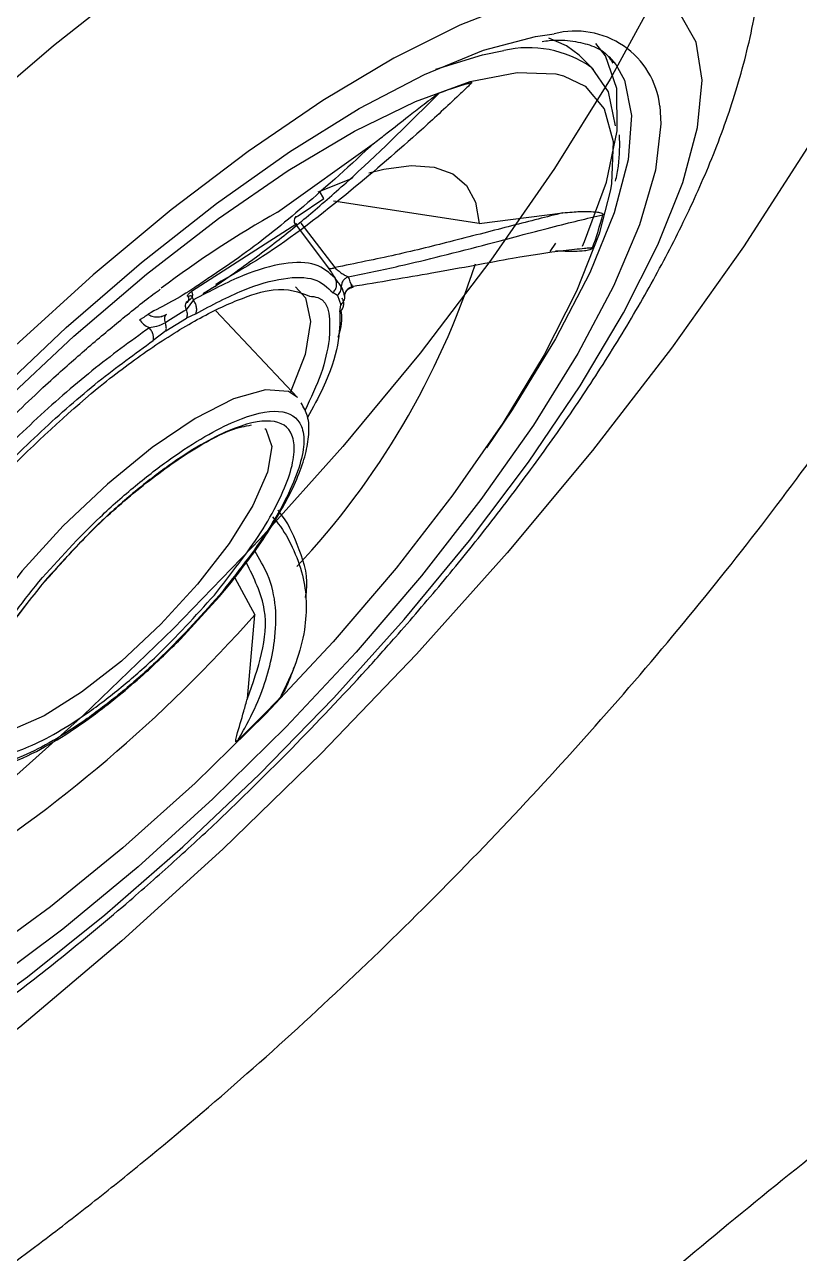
# Model space of a CAD drawing. Header units: inches. Extents: x 0 to 84, y -22 to 124.
# Drawn here: x 11.641 to 12.404, y 68.99 to 70.199 of the extents above; entities that cross this region are included whole.
import ezdxf

# ---------------------------------------------------------------- set-up
doc = ezdxf.new("R2010")
doc.units = ezdxf.units.IN
doc.header["$MEASUREMENT"] = 0
for name, color, linetype in [('1', 4, 'Continuous'), ('BDIM_CYAN', 4, 'Continuous'), ('EXPORT', 7, 'Continuous')]:
    doc.layers.add(name, color=color, linetype=linetype)
doc.layers.get('EXPORT').off()

# ---------------------------------------------------------------- blocks, each defined once
blk = doc.blocks.new('3.65 -1')
at = {"layer": '1', "linetype": 'Continuous', "lineweight": 25}
blk.add_open_spline([(1.7676, -0.5554), (1.7688, -0.554), (1.7758, -0.5452), (1.7855, -0.5285), (1.7964, -0.5052), (1.8033, -0.481), (1.8065, -0.456), (1.8055, -0.4301), (1.8, -0.4044), (1.7902, -0.3793), (1.7767, -0.3552), (1.7592, -0.3316), (1.7378, -0.3085), (1.7126, -0.286), (1.6839, -0.2641), (1.6516, -0.2428), (1.6159, -0.2222), (1.5768, -0.2022), (1.5345, -0.1828), (1.4889, -0.164), (1.4401, -0.1459), (1.3883, -0.1284), (1.3336, -0.1116), (1.276, -0.0955), (1.2156, -0.0802), (1.1527, -0.0656), (1.0873, -0.0518), (1.0196, -0.0388), (0.9497, -0.0267), (0.8778, -0.0155), (0.8041, -0.0051), (0.7287, 0.0043), (0.652, 0.0128), (0.574, 0.0204), (0.4953, 0.0269), (0.4161, 0.0325), (0.3373, 0.0371), (0.2606, 0.0407), (0.1905, 0.0431), (0.1291, 0.0447), (0.0607, 0.0459), (0.0123, 0.0461), (-0.019, 0.0462)], degree=3, knots=[0, 0, 0, 0, 0.004903, 0.0291008, 0.0532003, 0.0773195, 0.1017391, 0.1269196, 0.1534297, 0.1782475, 0.2036878, 0.2296701, 0.2560048, 0.2825136, 0.3090857, 0.3356414, 0.3621761, 0.3886889, 0.4151814, 0.4416557, 0.468114, 0.4945582, 0.5209896, 0.5474086, 0.5738155, 0.6002095, 0.6265892, 0.6529525, 0.6792959, 0.7056148, 0.7319022, 0.7581479, 0.7843366, 0.8104443, 0.8364308, 0.8622237, 0.8876783, 0.9124552, 0.9355279, 0.9543553, 0.970543, 1, 1, 1, 1], dxfattribs=at)
blk = doc.blocks.new('2020 HS PILLOW')
at = {"layer": '1', "color": 2}
for points, knots in [([(5.8034, -0.0127), (5.5758, -0.0117), (5.1207, -0.0097), (4.4379, -0.0073), (3.7551, -0.0052), (3.0724, -0.0034), (2.3896, -0.0021), (1.7069, -0.001), (1.0241, -0.0003), (0.3414, 0), (-0.3414, 0), (-1.0241, -0.0003), (-1.7069, -0.001), (-2.3896, -0.0021), (-3.0724, -0.0034), (-3.7551, -0.0052), (-4.4379, -0.0073), (-5.1207, -0.0097), (-5.5758, -0.0117), (-5.8034, -0.0127)], [0, 0, 0, 0, 0.058824, 0.117648, 0.176472, 0.235295, 0.294119, 0.352942, 0.411765, 0.470588, 0.529412, 0.588235, 0.647058, 0.705881, 0.764705, 0.823528, 0.882352, 0.941176, 1, 1, 1, 1]), ([(5.8027, -0.0093), (4.0523, -0.005), (0.1838, 0.0045), (-3.6846, -0.0044), (-5.8027, -0.0093)], [0, 0, 0, 0, 0.452479, 1, 1, 1, 1]), ([(-5.1105, -0.9929), (-5.0125, -0.992), (-4.8162, -0.9901), (-4.5213, -0.9874), (-4.2256, -0.9849), (-3.929, -0.9826), (-3.6317, -0.9804), (-3.3335, -0.9784), (-3.0345, -0.9766), (-2.7347, -0.9749), (-2.4341, -0.9734), (-2.1327, -0.9721), (-1.8304, -0.9709), (-1.5274, -0.9699), (-1.2235, -0.9691), (-0.9188, -0.9685), (-0.6132, -0.968), (-0.3069, -0.9677), (0.0908, -0.9676), (0.5785, -0.9679), (1.1551, -0.9689), (1.7288, -0.9705), (2.2996, -0.9727), (2.8674, -0.9755), (3.4323, -0.979), (3.9943, -0.983), (4.5534, -0.9876), (4.9251, -0.9912), (5.1105, -0.9929)], [0, 0, 0, 0, 0.028776, 0.057631, 0.086566, 0.11558, 0.144673, 0.173846, 0.203098, 0.232429, 0.26184, 0.291331, 0.320902, 0.350552, 0.380282, 0.410091, 0.439981, 0.46995, 0.5, 0.556693, 0.613101, 0.669223, 0.725062, 0.780616, 0.835887, 0.890874, 0.945579, 1, 1, 1, 1]), ([(5.1101, -1.4421), (5.0128, -1.4412), (4.8181, -1.4394), (4.5261, -1.4369), (4.2341, -1.4345), (3.9421, -1.4324), (3.6501, -1.4303), (3.3581, -1.4285), (3.0661, -1.4267), (2.7741, -1.4252), (2.4821, -1.4238), (2.1901, -1.4225), (1.8981, -1.4214), (1.606, -1.4205), (1.314, -1.4197), (1.022, -1.4191), (0.73, -1.4186), (0.438, -1.4183), (0.146, -1.4182), (-0.146, -1.4182), (-0.438, -1.4183), (-0.73, -1.4186), (-1.022, -1.4191), (-1.314, -1.4197), (-1.606, -1.4205), (-1.8981, -1.4214), (-2.1901, -1.4225), (-2.4821, -1.4238), (-2.7741, -1.4252), (-3.0661, -1.4267), (-3.3581, -1.4285), (-3.6501, -1.4303), (-3.9421, -1.4324), (-4.2341, -1.4345), (-4.5261, -1.4369), (-4.8181, -1.4394), (-5.0128, -1.4412), (-5.1101, -1.4421)], [0, 0, 0, 0, 0.028576, 0.05715, 0.085725, 0.114298, 0.142871, 0.171443, 0.200015, 0.228587, 0.257158, 0.285728, 0.314298, 0.342868, 0.371438, 0.400008, 0.428577, 0.457146, 0.485715, 0.514285, 0.542854, 0.571423, 0.599992, 0.628562, 0.657132, 0.685702, 0.714272, 0.742842, 0.771413, 0.799985, 0.828557, 0.857129, 0.885702, 0.914275, 0.94285, 0.971424, 1, 1, 1, 1])]:
    blk.add_open_spline(points, degree=3, knots=knots, dxfattribs=at)
blk = doc.blocks.new('2026 RELAY')
at = {"color": 8, "linetype": 'Continuous', "lineweight": 25, "flags": 128}
for points in [[(12.5307, 70.2276), (12.5524, 70.2078), (12.5775, 70.1696), (12.5924, 70.1219), (12.5969, 70.0653), (12.5911, 70.0004), (12.575, 69.9279), (12.5487, 69.8486), (12.5125, 69.7633), (12.4668, 69.6729), (12.4122, 69.5783), (12.3491, 69.4806), (12.2782, 69.3808), (12.2004, 69.28), (12.1163, 69.1792), (12.027, 69.0795), (11.9333, 68.9819), (11.8363, 68.8875), (11.737, 68.7974), (11.6364, 68.7123), (11.5356, 68.6333), (11.4356, 68.5612), (11.3376, 68.4967), (11.2425, 68.4406)], [(12.2636, 69.7302), (12.2176, 69.6458), (12.1629, 69.5578), (12.1003, 69.4675), (12.0306, 69.3758), (11.9547, 69.284), (11.8734, 69.1933), (11.7879, 69.1047), (11.6992, 69.0194), (11.6084, 68.9385), (11.5167, 68.8629), (11.4252, 68.7937), (11.335, 68.7317), (11.2474, 68.6776), (11.1633, 68.6322), (11.0839, 68.596), (11.0102, 68.5695), (10.9431, 68.553)]]:
    blk.add_lwpolyline(points, dxfattribs=at)
at = {"layer": '1', "color": 3, "linetype": 'Continuous', "lineweight": 25}
for points, knots in [([(9.3027, 69.6565), (10.1557, 70.511), (11.0091, 71.3652), (12.2901, 72.6455), (12.7172, 73.0721), (13.5717, 73.9252), (13.999, 74.3516), (14.4265, 74.7779)], [0, 0, 0, 0, 0.5, 0.5, 0.75, 0.75, 1, 1, 1, 1]), ([(10.731, 68.1904), (10.7535, 68.17), (10.7821, 68.1557), (10.8258, 68.1458), (10.8349, 68.1442), (10.8538, 68.1419), (10.8635, 68.1411), (10.8937, 68.1401), (10.9151, 68.141), (10.9604, 68.1461), (10.9842, 68.1502), (11.0219, 68.1589), (11.0348, 68.1622), (11.0612, 68.1697), (11.0747, 68.1738), (11.1432, 68.1965), (11.2013, 68.2207), (11.2932, 68.2661), (11.3246, 68.2827), (11.373, 68.3101), (11.3894, 68.3196), (11.4221, 68.3391), (11.4385, 68.3492), (11.5209, 68.4013), (11.5879, 68.4479), (11.673, 68.5123), (11.6901, 68.5255), (11.7244, 68.5525), (11.7416, 68.5663), (11.7928, 68.6082), (11.8266, 68.637), (11.9271, 68.7256), (11.993, 68.7878), (12.0899, 68.886), (12.1215, 68.9191), (12.1828, 68.9857), (12.2127, 69.0192), (12.2708, 69.0868), (12.2991, 69.1208), (12.3539, 69.1894), (12.3806, 69.2241), (12.4565, 69.3267), (12.5022, 69.3939), (12.5531, 69.4762), (12.563, 69.4926), (12.5822, 69.5252), (12.5915, 69.5415), (12.6182, 69.5897), (12.6345, 69.6211), (12.6788, 69.7125), (12.7024, 69.7701), (12.7244, 69.8378), (12.7284, 69.8512), (12.7356, 69.8773), (12.7388, 69.89), (12.7471, 69.9272), (12.7511, 69.9507), (12.7557, 69.9952), (12.7565, 70.0162), (12.7552, 70.0457), (12.7543, 70.0553), (12.7518, 70.0737), (12.7502, 70.0826), (12.7398, 70.1251), (12.7253, 70.1528), (12.6942, 70.1851), (12.6823, 70.1943), (12.6622, 70.2058), (12.655, 70.2092), (12.64, 70.2152), (12.6322, 70.2178), (12.5914, 70.2285), (12.5534, 70.2305), (12.4994, 70.2247), (12.4883, 70.2231), (12.4653, 70.2191), (12.4534, 70.2167), (12.4171, 70.2082), (12.392, 70.2009), (12.3136, 70.1743), (12.2576, 70.1504), (12.1826, 70.1125), (12.1674, 70.1045), (12.1366, 70.0879), (12.1211, 70.0792), (12.0743, 70.0523), (12.0108, 70.0137), (11.9455, 69.9699), (11.8958, 69.9351), (11.8791, 69.9232), (11.8455, 69.8987), (11.8285, 69.886), (11.7439, 69.8219), (11.6764, 69.767), (11.5757, 69.6793), (11.5422, 69.6492), (11.492, 69.6027), (11.4753, 69.587), (11.4423, 69.5553), (11.4259, 69.5394), (11.3448, 69.4595), (11.2824, 69.394), (11.2075, 69.3102), (11.1926, 69.2934), (11.1633, 69.2595), (11.1488, 69.2424), (11.1063, 69.1916), (11.079, 69.1579), (11.0005, 69.0574), (10.9524, 68.991), (10.8871, 68.8924), (10.8667, 68.86), (10.8287, 68.7965), (10.8111, 68.7654), (10.7869, 68.7196), (10.7791, 68.7045), (10.7645, 68.6748), (10.7576, 68.6602), (10.7381, 68.6171), (10.7153, 68.5616), (10.6988, 68.5099), (10.6888, 68.4725), (10.6859, 68.4603), (10.6808, 68.4364), (10.6787, 68.4247), (10.6703, 68.3679), (10.6703, 68.3279), (10.6802, 68.2757), (10.6852, 68.2596), (10.6952, 68.2375), (10.6989, 68.2305), (10.7072, 68.2173), (10.7117, 68.2111), (10.7167, 68.2053)], [0, 0, 0, 0, 0.03125, 0.03125, 0.039063, 0.039063, 0.046875, 0.046875, 0.0625, 0.0625, 0.078125, 0.078125, 0.085938, 0.085938, 0.09375, 0.09375, 0.125, 0.125, 0.140625, 0.140625, 0.148438, 0.148438, 0.15625, 0.15625, 0.1875, 0.1875, 0.195313, 0.195313, 0.203125, 0.203125, 0.21875, 0.21875, 0.25, 0.25, 0.265625, 0.265625, 0.28125, 0.28125, 0.296875, 0.296875, 0.3125, 0.3125, 0.34375, 0.34375, 0.351563, 0.351563, 0.359375, 0.359375, 0.375, 0.375, 0.40625, 0.40625, 0.414063, 0.414063, 0.421875, 0.421875, 0.4375, 0.4375, 0.453125, 0.453125, 0.460938, 0.460938, 0.46875, 0.46875, 0.5, 0.5, 0.515625, 0.515625, 0.523438, 0.523438, 0.53125, 0.53125, 0.5625, 0.5625, 0.570313, 0.570313, 0.578125, 0.578125, 0.59375, 0.59375, 0.625, 0.625, 0.632813, 0.632813, 0.640625, 0.640625, 0.65625, 0.671875, 0.671875, 0.679688, 0.679688, 0.6875, 0.6875, 0.71875, 0.71875, 0.734375, 0.734375, 0.742188, 0.742188, 0.75, 0.75, 0.78125, 0.78125, 0.789063, 0.789063, 0.796875, 0.796875, 0.8125, 0.8125, 0.84375, 0.84375, 0.859375, 0.859375, 0.875, 0.875, 0.882813, 0.882813, 0.890625, 0.890625, 0.90625, 0.921875, 0.921875, 0.929688, 0.929688, 0.9375, 0.9375, 0.96875, 0.96875, 0.984375, 0.984375, 0.992188, 0.992188, 1, 1, 1, 1]), ([(12.588, 66.2606), (12.6585, 66.321), (12.7284, 66.3831), (12.8665, 66.5119), (12.9346, 66.5784), (13.0356, 66.6814), (13.0691, 66.7164), (13.1349, 66.7865), (13.1673, 66.8218), (13.2629, 66.9284), (13.3246, 67.0002), (13.444, 67.1454), (13.5017, 67.2188), (13.5852, 67.3301), (13.6126, 67.3674), (13.6656, 67.4415), (13.6913, 67.4784), (13.7662, 67.5886), (13.8131, 67.6613), (13.901, 67.8056), (13.942, 67.8771), (13.9894, 67.9656), (13.9987, 67.9833), (14.0167, 68.0183), (14.0255, 68.0357), (14.0512, 68.0875), (14.0674, 68.1215), (14.1133, 68.222), (14.1401, 68.2871), (14.1866, 68.4133), (14.2061, 68.4744), (14.2298, 68.563), (14.2367, 68.5918), (14.2484, 68.6478), (14.2532, 68.675), (14.2649, 68.7543), (14.2687, 68.804), (14.2684, 68.8974), (14.2643, 68.941), (14.248, 69.0218), (14.2359, 69.0582), (14.2041, 69.1234), (14.1844, 69.1521), (14.1492, 69.1894), (14.1366, 69.2009), (14.1093, 69.2219), (14.0946, 69.2314), (14.0479, 69.2569), (14.0134, 69.2696), (13.9379, 69.2866), (13.897, 69.291), (13.8306, 69.2912), (13.8077, 69.2903), (13.772, 69.2872), (13.7599, 69.2859), (13.7353, 69.2828), (13.7228, 69.281), (13.6593, 69.2706), (13.6061, 69.2581), (13.4951, 69.225), (13.4372, 69.2045), (13.3469, 69.1676), (13.3161, 69.1542), (13.2691, 69.1327), (13.2533, 69.1253), (13.2213, 69.1099), (13.2052, 69.1019), (13.1242, 69.0611), (13.0582, 69.0249), (12.9239, 68.9456), (12.8556, 68.9026), (12.7513, 68.8329), (12.7162, 68.8088), (12.6455, 68.7589), (12.6097, 68.733), (12.5028, 68.6535), (12.4317, 68.5981), (12.29, 68.4825), (12.2193, 68.4223), (12.1136, 68.3283), (12.0784, 68.2964), (12.0257, 68.2476), (12.0081, 68.2312), (11.9732, 68.1982), (11.9559, 68.1816), (11.8696, 68.0985), (11.8022, 68.0308), (11.6706, 67.8932), (11.6063, 67.8233), (11.5124, 67.7168), (11.4815, 67.681), (11.4206, 67.6088), (11.3908, 67.5727), (11.3616, 67.5364)], [0, 0, 0, 0, 0.03125, 0.03125, 0.0625, 0.0625, 0.078125, 0.078125, 0.09375, 0.09375, 0.125, 0.125, 0.15625, 0.15625, 0.171875, 0.171875, 0.1875, 0.1875, 0.21875, 0.21875, 0.25, 0.25, 0.257812, 0.257812, 0.265625, 0.265625, 0.28125, 0.28125, 0.3125, 0.3125, 0.34375, 0.34375, 0.359375, 0.359375, 0.375, 0.375, 0.40625, 0.40625, 0.4375, 0.4375, 0.46875, 0.46875, 0.5, 0.5, 0.515625, 0.515625, 0.53125, 0.53125, 0.5625, 0.5625, 0.59375, 0.59375, 0.609375, 0.609375, 0.617188, 0.617188, 0.625, 0.625, 0.65625, 0.65625, 0.6875, 0.6875, 0.703125, 0.703125, 0.710938, 0.710938, 0.71875, 0.71875, 0.75, 0.75, 0.78125, 0.78125, 0.796875, 0.796875, 0.8125, 0.8125, 0.84375, 0.84375, 0.875, 0.875, 0.890625, 0.890625, 0.898438, 0.898438, 0.90625, 0.90625, 0.9375, 0.9375, 0.96875, 0.96875, 0.984375, 0.984375, 1, 1, 1, 1])]:
    blk.add_open_spline(points, degree=3, knots=knots, dxfattribs=at)
at = {"layer": 'BDIM_CYAN'}
for p, q in [((12.2012, 69.6554), (12.1871, 69.6693)), ((12.2167, 69.6678), (12.2232, 69.6603)), ((11.8903, 69.5147), (11.9857, 69.583)), ((11.9302, 69.5347), (11.9642, 69.5483)), ((11.9104, 69.5111), (11.9358, 69.5283)), ((11.9358, 69.5283), (11.9317, 69.5354)), ((12.0889, 69.5037), (11.9454, 69.5255)), ((12.0889, 69.5037), (12.1711, 69.5141)), ((11.9094, 69.5032), (11.8054, 69.4367)), ((11.9078, 69.5028), (11.9401, 69.4601)), ((11.9133, 69.5038), (11.9466, 69.4602)), ((12.164, 69.4843), (12.1585, 69.476)), ((11.8074, 69.4283), (11.8004, 69.4187)), ((11.8053, 69.4327), (11.8074, 69.4283)), ((11.9493, 69.4328), (11.9449, 69.4355)), ((11.9493, 69.4328), (11.9526, 69.4236)), ((11.9099, 69.3324), (11.8294, 69.4176)), ((11.9517, 69.4166), (11.9526, 69.4236)), ((11.7796, 69.4128), (11.776, 69.4121)), ((11.7803, 69.3978), (11.8005, 69.4105)), ((11.8098, 69.4148), (11.8005, 69.4105)), ((11.7803, 69.3978), (11.7679, 69.3884)), ((11.8481, 69.1548), (11.8679, 69.1184)), ((11.7947, 69.0944), (11.8291, 69.132)), ((11.8606, 69.036), (11.8679, 69.1184))]:
    blk.add_line(p, q, dxfattribs=at)
at = {"layer": 'BDIM_CYAN', "flags": 128}
for points in [[(11.4161, 69.4451), (11.4991, 69.5273), (11.584, 69.6056), (11.6696, 69.6789), (11.7547, 69.7461), (11.8383, 69.8064), (11.919, 69.8589), (11.9957, 69.9028), (12.0674, 69.9375), (12.1331, 69.9625), (12.1918, 69.9776), (12.2427, 69.9824), (12.2852, 69.9769), (12.3185, 69.9613), (12.3423, 69.9356), (12.3531, 69.9116)], [(11.5691, 68.7081), (11.6439, 68.762), (11.7203, 68.823), (11.797, 68.8899), (11.8725, 68.9615), (11.9456, 69.0365), (12.0149, 69.1136), (12.0791, 69.1915), (12.1372, 69.2687), (12.1881, 69.3438), (12.2309, 69.4156), (12.2648, 69.4827), (12.2893, 69.544), (12.3038, 69.5983), (12.3082, 69.6447), (12.3023, 69.6823), (12.2862, 69.7105)], [(12.1289, 69.7218), (12.0698, 69.6989), (12.0047, 69.6664), (11.9347, 69.6247), (11.8612, 69.5746), (11.7854, 69.517), (11.7087, 69.453), (11.6324, 69.3836), (11.5579, 69.3101)], [(11.2061, 68.6793), (11.2056, 68.6826), (11.2058, 68.7241), (11.2164, 68.774), (11.2371, 68.8312), (11.2675, 68.8946), (11.307, 68.9631), (11.3548, 69.0353), (11.4101, 69.1097), (11.4717, 69.1849), (11.5385, 69.2595), (11.6091, 69.3321), (11.6822, 69.4011), (11.7563, 69.4652), (11.8301, 69.5233), (11.902, 69.5741), (11.9707, 69.6168), (12.0348, 69.6504), (12.0931, 69.6742), (12.1444, 69.6879), (12.1626, 69.6905)], [(12.1871, 69.6693), (12.1748, 69.6786), (12.1573, 69.686)], [(12.0461, 69.6555), (12.0919, 69.6697), (12.1131, 69.6739)], [(12.1906, 69.4812), (12.1926, 69.4858), (12.214, 69.5443), (12.2247, 69.5949), (12.2244, 69.6366), (12.2132, 69.6686), (12.2036, 69.6807)], [(12.2232, 69.6603), (12.2318, 69.6449), (12.2389, 69.6101), (12.2355, 69.5662), (12.2217, 69.5142), (12.1977, 69.455), (12.164, 69.39), (12.1214, 69.3203), (12.0959, 69.2828)], [(12.1989, 69.6575), (12.2159, 69.6332), (12.2228, 69.5998)], [(11.2461, 68.71), (11.2458, 68.711), (11.2423, 68.7478), (11.2492, 68.7933), (11.2664, 68.8466), (11.2935, 68.9064), (11.33, 68.9716), (11.375, 69.0407), (11.4276, 69.1123), (11.4867, 69.1848), (11.551, 69.2567), (11.6192, 69.3265), (11.6898, 69.3926), (11.7613, 69.4537), (11.8321, 69.5085), (11.9008, 69.5557), (11.9659, 69.5945), (12.026, 69.6239), (12.0799, 69.6433), (12.1263, 69.6524), (12.1643, 69.6509), (12.1717, 69.649)], [(12.1717, 69.649), (12.1931, 69.6388), (12.212, 69.6165), (12.2207, 69.5843), (12.219, 69.5431), (12.218, 69.5367)], [(12.2668, 69.6193), (12.2677, 69.6018), (12.2623, 69.556), (12.2467, 69.5023), (12.2211, 69.4419), (12.186, 69.3757), (12.1422, 69.3052), (12.0905, 69.2318), (12.0319, 69.1568), (11.9676, 69.0816), (11.8987, 69.0079)], [(11.9803, 69.5534), (11.9949, 69.557), (12.0217, 69.5607), (12.0445, 69.5592), (12.0628, 69.5526), (12.0764, 69.5411), (12.0851, 69.5247), (12.0889, 69.5037)], [(12.218, 69.5367), (12.2069, 69.4936), (12.1847, 69.4369), (12.1528, 69.3742), (12.112, 69.3069), (12.063, 69.2363), (12.007, 69.1641), (11.9451, 69.0917), (11.8787, 69.0207)], [(11.9079, 69.4412), (11.9178, 69.4305), (11.9228, 69.407), (11.9174, 69.3747), (11.9027, 69.3368)], [(11.9099, 69.3324), (11.9012, 69.3382), (11.8783, 69.3399), (11.847, 69.3309), (11.8092, 69.3115), (11.7669, 69.2831), (11.7228, 69.2471), (11.6792, 69.2058), (11.6389, 69.1615), (11.604, 69.1167), (11.5767, 69.0742), (11.5585, 69.0363), (11.5505, 69.0052), (11.5532, 68.9828), (11.5587, 68.9751)], [(11.8779, 69.3018), (11.8787, 69.301), (11.8846, 69.2842), (11.8802, 69.2587), (11.8659, 69.226), (11.8425, 69.1885), (11.8116, 69.1486), (11.7755, 69.1092), (11.7365, 69.0728), (11.6973, 69.042), (11.6606, 69.0189), (11.6288, 69.005), (11.6042, 69.0013), (11.5888, 69.0077)], [(11.8787, 69.0207), (11.8091, 68.9525), (11.7379, 68.8888), (11.6666, 68.8307), (11.5966, 68.7795), (11.5295, 68.7364), (11.4668, 68.7022), (11.4096, 68.6778), (11.3594, 68.6635), (11.3555, 68.6627)], [(11.8987, 69.0079), (11.8267, 68.937), (11.7529, 68.8702), (11.6788, 68.8089), (11.6058, 68.7544), (11.5353, 68.7075), (11.4688, 68.6693), (11.4074, 68.6405), (11.3525, 68.6217), (11.3435, 68.6194)]]:
    blk.add_lwpolyline(points, dxfattribs=at)
at = {"layer": 'BDIM_CYAN'}
for centre, radius, start, end in [((12.1836, 69.6093), 0.0838, 6.811, 104.4656), ((12.1375, 69.5686), 0.1081, 55.4039, 103.0416), ((12.1856, 69.2653), 0.3911, 105.4093, 110.3713), ((12.367, 68.6616), 0.9773, 119.1962, 127.2247), ((11.8214, 69.6157), 0.4027, 340.2417, 345.1074), ((11.9122, 69.5063), 0.00568, 133.1783, 219.1193), ((11.3325, 69.707), 0.7909, 316.8315, 342.094), ((11.9141, 69.4225), 0.0433, 12.7556, 26.0004), ((11.9197, 69.4315), 0.0447, 12.7573, 25.9997), ((12.1258, 68.8788), 0.6304, 121.0731, 123.2917), ((10.7848, 70.0765), 1.446, 302.3424, 318.5017), ((10.2883, 70.575), 2.2227, 314.6492, 316.2067)]:
    blk.add_arc(centre, radius, start, end, dxfattribs=at)
for points, knots in [([(12.1504, 70.0179), (12.1491, 70.0179), (12.1345, 70.0178), (12.0978, 70.0066), (12.0262, 69.9828), (11.922, 69.9319), (11.807, 69.8593), (11.7115, 69.7902), (11.6174, 69.7164), (11.5056, 69.6205), (11.4217, 69.5372), (11.3828, 69.4985)], [0, 0, 0, 0, 0.00828, 0.093335, 0.178408, 0.351923, 0.525438, 0.610493, 0.695566, 0.858693, 1, 1, 1, 1]), ([(11.9043, 68.9867), (11.9291, 69.0125), (11.9639, 69.0486), (12.0126, 69.1032), (12.0524, 69.1496), (12.097, 69.2047), (12.1404, 69.2618), (12.1821, 69.3206), (12.2212, 69.3805), (12.2569, 69.4409), (12.289, 69.5018), (12.3175, 69.5646), (12.3415, 69.6302), (12.3595, 69.6991), (12.3697, 69.7714), (12.3691, 69.8395), (12.3608, 69.888), (12.3533, 69.911), (12.3511, 69.9176)], [0, 0, 0, 0, 0.084505, 0.118426, 0.174348, 0.231532, 0.292056, 0.354245, 0.418252, 0.484097, 0.550667, 0.619527, 0.692652, 0.767431, 0.840686, 0.916073, 0.975818, 1, 1, 1, 1]), ([(12.1507, 69.6828), (12.1531, 69.6832), (12.1649, 69.6849), (12.1818, 69.6836), (12.2009, 69.6789), (12.2137, 69.6723), (12.2186, 69.6644), (12.2205, 69.6614)], [0, 0, 0, 0, 0.062152, 0.303756, 0.550783, 0.823774, 1, 1, 1, 1]), ([(12.0817, 69.6423), (12.081, 69.6417), (12.0794, 69.6401), (12.0744, 69.6353), (12.0586, 69.6203), (12.0216, 69.586), (11.9581, 69.5316), (11.8892, 69.4778), (11.8445, 69.4523), (11.8291, 69.4435)], [0, 0, 0, 0, 0.008074, 0.021568, 0.064652, 0.211775, 0.486973, 0.823422, 1, 1, 1, 1]), ([(11.817, 69.4348), (11.8173, 69.435), (11.8289, 69.4417), (11.854, 69.4593), (11.8906, 69.4864), (11.9281, 69.5175), (11.9818, 69.5647), (12.0215, 69.6042), (12.0494, 69.6319)], [0, 0, 0, 0, 0.003992, 0.148299, 0.315417, 0.464882, 0.624221, 1, 1, 1, 1]), ([(11.9857, 69.583), (11.9898, 69.5863), (12.0011, 69.595), (12.0167, 69.6073), (12.0309, 69.6184), (12.0396, 69.625), (12.0446, 69.6288), (12.0474, 69.6307), (12.0488, 69.6316), (12.0493, 69.6318), (12.0494, 69.6319)], [0, 0, 0, 0, 0.191797, 0.519572, 0.729704, 0.856737, 0.930022, 0.970712, 0.992634, 1, 1, 1, 1]), ([(12.2231, 69.5452), (12.2241, 69.5503), (12.2275, 69.5668), (12.2272, 69.581), (12.227, 69.5908)], [0, 0, 0, 0, 0.306349, 1, 1, 1, 1]), ([(11.9857, 69.583), (11.9625, 69.5618), (11.9199, 69.5228), (11.8645, 69.478), (11.8331, 69.457), (11.8216, 69.4493)], [0, 0, 0, 0, 0.430756, 0.791592, 1, 1, 1, 1]), ([(12.1711, 69.5141), (12.1551, 69.5101), (12.124, 69.5022), (12.067, 69.4873), (12.008, 69.4726), (11.9668, 69.4643), (11.9466, 69.4602)], [0, 0, 0, 0, 0.280747, 0.545552, 0.776817, 1, 1, 1, 1]), ([(11.9599, 69.4511), (11.9768, 69.4546), (12.0086, 69.4612), (12.0549, 69.4724), (12.0943, 69.4826), (12.13, 69.4921), (12.1599, 69.4999), (12.1877, 69.5069), (12.2028, 69.5104), (12.2106, 69.5122)], [0, 0, 0, 0, 0.154271, 0.288952, 0.454424, 0.575072, 0.714225, 0.852753, 1, 1, 1, 1]), ([(12.1711, 69.5141), (12.1743, 69.5144), (12.1827, 69.5152), (12.1933, 69.5156), (12.202, 69.5153), (12.2068, 69.5146), (12.2092, 69.5139), (12.2103, 69.5132), (12.2107, 69.5126), (12.2106, 69.5123), (12.2106, 69.5122)], [0, 0, 0, 0, 0.191801, 0.519634, 0.729787, 0.856818, 0.93009, 0.970764, 0.992671, 1, 1, 1, 1]), ([(11.9083, 69.5105), (11.9084, 69.5104), (11.9086, 69.5103), (11.909, 69.5103), (11.9096, 69.5106), (11.9101, 69.5109), (11.9104, 69.5111)], [0, 0, 0, 0, 0.244775, 0.492429, 0.744714, 1, 1, 1, 1]), ([(12.2004, 69.4795), (12.2001, 69.4795), (12.1993, 69.4795), (12.1967, 69.4793), (12.1882, 69.4786), (12.1662, 69.4763), (12.1203, 69.4693), (12.05, 69.4556), (11.9903, 69.4458), (11.9633, 69.4413)], [0, 0, 0, 0, 0.007325, 0.019566, 0.05865, 0.192116, 0.441769, 0.746986, 1, 1, 1, 1]), ([(12.2004, 69.4795), (12.2004, 69.4795), (12.2003, 69.4793), (12.2002, 69.4791), (12.1999, 69.4788), (12.1995, 69.4785), (12.1988, 69.4781), (12.1962, 69.4771), (12.1875, 69.4759), (12.1767, 69.4759), (12.1671, 69.4764), (12.1639, 69.4765)], [0, 0, 0, 0, 0.0055006, 0.0110552, 0.016084, 0.0215799, 0.030977, 0.0603237, 0.1952739, 0.7306037, 1, 1, 1, 1]), ([(11.9469, 69.4497), (11.9411, 69.455), (11.9296, 69.4657), (11.8978, 69.4657), (11.8574, 69.4547), (11.824, 69.4371), (11.8074, 69.4283)], [0, 0, 0, 0, 0.25, 0.5, 0.75, 1, 1, 1, 1]), ([(11.9401, 69.4601), (11.9404, 69.4599), (11.9409, 69.4594), (11.9425, 69.4592), (11.9444, 69.4594), (11.9458, 69.4599), (11.9466, 69.4602)], [0, 0, 0, 0, 0.245337, 0.5, 0.754663, 1, 1, 1, 1]), ([(11.9401, 69.4601), (11.9412, 69.4585), (11.9434, 69.4551), (11.9456, 69.4516), (11.9469, 69.4497)], [0, 0, 0, 0, 0.459375, 1, 1, 1, 1]), ([(11.9466, 69.4602), (11.9471, 69.4597), (11.9482, 69.4587), (11.9506, 69.4567), (11.9537, 69.4544), (11.9572, 69.4522), (11.959, 69.4514), (11.9599, 69.4511)], [0, 0, 0, 0, 0.111467, 0.230181, 0.482258, 0.743371, 1, 1, 1, 1]), ([(11.6214, 69.2575), (11.6518, 69.2867), (11.6985, 69.3317), (11.7622, 69.3793), (11.8093, 69.4091), (11.8514, 69.4293), (11.8941, 69.4429), (11.9113, 69.4362), (11.9216, 69.4321)], [0, 0, 0, 0, 0.250823, 0.385846, 0.523734, 0.661622, 0.796645, 1, 1, 1, 1]), ([(11.8216, 69.4493), (11.8173, 69.4463), (11.7976, 69.4326), (11.7781, 69.4224), (11.7628, 69.4145)], [0, 0, 0, 0, 0.219606, 1, 1, 1, 1]), ([(11.8098, 69.4148), (11.8257, 69.4233), (11.858, 69.4403), (11.8974, 69.4511), (11.9283, 69.4511), (11.9394, 69.4407), (11.9449, 69.4355)], [0, 0, 0, 0, 0.247011, 0.5, 0.752989, 1, 1, 1, 1]), ([(11.817, 69.4347), (11.818, 69.4353), (11.8235, 69.4389), (11.8269, 69.4408), (11.8298, 69.4423)], [0, 0, 0, 0, 0.171458, 1, 1, 1, 1]), ([(11.953, 69.4415), (11.9521, 69.4428), (11.9506, 69.445), (11.948, 69.4483), (11.9469, 69.4497)], [0, 0, 0, 0, 0.571399, 1, 1, 1, 1]), ([(11.9563, 69.4321), (11.9564, 69.4331), (11.9565, 69.4353), (11.9582, 69.4381), (11.9605, 69.4403), (11.9624, 69.441), (11.9633, 69.4413)], [0, 0, 0, 0, 0.266689, 0.531115, 0.778754, 1, 1, 1, 1]), ([(11.9563, 69.4321), (11.9564, 69.4331), (11.9567, 69.4352), (11.9589, 69.4383), (11.9617, 69.4403), (11.9638, 69.4408), (11.9648, 69.441)], [0, 0, 0, 0, 0.273867, 0.536853, 0.78059, 1, 1, 1, 1]), ([(11.9633, 69.4413), (11.9637, 69.4412), (11.9645, 69.4408), (11.9648, 69.441), (11.9646, 69.4417), (11.9642, 69.4423), (11.9635, 69.4432), (11.9629, 69.4438), (11.9626, 69.4442)], [0, 0, 0, 0, 0.2775578, 0.5325236, 0.6518255, 0.7672317, 0.8821311, 1, 1, 1, 1]), ([(11.6007, 69.285), (11.6176, 69.3018), (11.6413, 69.3255), (11.6768, 69.3581), (11.7067, 69.3845), (11.7405, 69.4125), (11.7636, 69.4309), (11.7744, 69.4387), (11.7748, 69.439)], [0, 0, 0, 0, 0.287663, 0.405002, 0.596665, 0.790796, 0.992366, 1, 1, 1, 1]), ([(11.8004, 69.4187), (11.8001, 69.4197), (11.7996, 69.4218), (11.7998, 69.4245), (11.8008, 69.4265), (11.8018, 69.4272), (11.8023, 69.4275)], [0, 0, 0, 0, 0.266689, 0.531115, 0.778754, 1, 1, 1, 1]), ([(11.8015, 69.4323), (11.802, 69.4316), (11.8027, 69.4304), (11.8029, 69.4285), (11.8021, 69.4266), (11.8008, 69.4257), (11.8002, 69.4252)], [0, 0, 0, 0, 0.275632, 0.510699, 0.746015, 1, 1, 1, 1]), ([(11.8053, 69.4327), (11.8048, 69.4325), (11.8038, 69.4321), (11.8026, 69.4318), (11.8017, 69.4319), (11.8015, 69.4323), (11.8018, 69.4332), (11.8026, 69.4342), (11.8038, 69.4354), (11.8049, 69.4363), (11.8054, 69.4367)], [0, 0, 0, 0, 0.11221, 0.235183, 0.36644, 0.502102, 0.63743, 0.767756, 0.889371, 1, 1, 1, 1]), ([(11.8023, 69.4275), (11.8032, 69.4281), (11.8049, 69.4292), (11.8063, 69.4313), (11.8068, 69.4331), (11.8067, 69.4344), (11.8062, 69.4356), (11.8057, 69.4363), (11.8054, 69.4367)], [0, 0, 0, 0, 0.277554, 0.532524, 0.651828, 0.767234, 0.882133, 1, 1, 1, 1]), ([(11.9216, 69.4321), (11.9245, 69.4318), (11.943, 69.4299), (11.942, 69.4079), (11.9411, 69.3894)], [0, 0, 0, 0, 0.1591331, 1, 1, 1, 1]), ([(11.9563, 69.4321), (11.9563, 69.4313), (11.9562, 69.4296), (11.9554, 69.4273), (11.9542, 69.4253), (11.9531, 69.4241), (11.9526, 69.4236)], [0, 0, 0, 0, 0.257259, 0.51339, 0.762603, 1, 1, 1, 1]), ([(11.9517, 69.4166), (11.9516, 69.4063), (11.9515, 69.3855), (11.9397, 69.3491), (11.9251, 69.3224), (11.9198, 69.3126)], [0, 0, 0, 0, 0.382452, 0.774158, 1, 1, 1, 1]), ([(11.9499, 69.3916), (11.9504, 69.393), (11.9543, 69.4041), (11.9536, 69.4117), (11.953, 69.4182)], [0, 0, 0, 0, 0.133255, 1, 1, 1, 1]), ([(11.7544, 69.4088), (11.7551, 69.4092), (11.7565, 69.4099), (11.7588, 69.4114), (11.761, 69.413), (11.7622, 69.414), (11.7628, 69.4145)], [0, 0, 0, 0, 0.245337, 0.5, 0.754663, 1, 1, 1, 1]), ([(11.7544, 69.4088), (11.7556, 69.4073), (11.7583, 69.4039), (11.762, 69.402), (11.7641, 69.401)], [0, 0, 0, 0, 0.459354, 1, 1, 1, 1]), ([(11.7628, 69.4145), (11.7634, 69.414), (11.7645, 69.4131), (11.7674, 69.412), (11.7715, 69.4114), (11.7765, 69.4119), (11.7795, 69.4134), (11.781, 69.4141)], [0, 0, 0, 0, 0.111469, 0.230184, 0.482261, 0.743373, 1, 1, 1, 1]), ([(11.7798, 69.4057), (11.777, 69.4044), (11.7721, 69.4022), (11.7665, 69.4013), (11.7641, 69.401)], [0, 0, 0, 0, 0.571403, 1, 1, 1, 1]), ([(11.7641, 69.401), (11.7453, 69.3874), (11.7078, 69.3603), (11.6499, 69.3093), (11.6006, 69.2609), (11.5736, 69.2295), (11.5633, 69.2176)], [0, 0, 0, 0, 0.276592, 0.553185, 0.829777, 1, 1, 1, 1]), ([(11.5546, 69.1893), (11.5705, 69.2079), (11.6026, 69.2456), (11.6573, 69.2997), (11.7136, 69.3492), (11.75, 69.3754), (11.7679, 69.3884)], [0, 0, 0, 0, 0.247011, 0.5, 0.752989, 1, 1, 1, 1]), ([(11.9411, 69.3894), (11.9392, 69.3786), (11.9357, 69.3584), (11.923, 69.3318), (11.9171, 69.3193)], [0, 0, 0, 0, 0.532315, 1, 1, 1, 1]), ([(11.6552, 69.1508), (11.6749, 69.1727), (11.7052, 69.2063), (11.7506, 69.2461), (11.7856, 69.2731), (11.819, 69.2947), (11.8575, 69.3142), (11.8949, 69.3228), (11.9143, 69.3099), (11.9172, 69.2873), (11.9123, 69.2636), (11.9002, 69.2348), (11.877, 69.1934), (11.8503, 69.1595), (11.833, 69.1375)], [0, 0, 0, 0, 0.119728, 0.18418, 0.25, 0.31582, 0.380272, 0.5, 0.619728, 0.68418, 0.75, 0.81582, 0.880272, 1, 1, 1, 1]), ([(11.8291, 69.132), (11.8304, 69.1334), (11.8366, 69.1402), (11.8493, 69.1562), (11.8673, 69.1795), (11.885, 69.2059), (11.8997, 69.2313), (11.9109, 69.2551), (11.9184, 69.2767), (11.9216, 69.2961), (11.9212, 69.3134), (11.9159, 69.3227), (11.9135, 69.327)], [0, 0, 0, 0, 0.017862, 0.088457, 0.2034, 0.317937, 0.436157, 0.554246, 0.671078, 0.786538, 0.902125, 1, 1, 1, 1]), ([(11.8281, 69.1378), (11.8445, 69.1587), (11.8697, 69.1907), (11.8917, 69.2299), (11.9031, 69.2571), (11.9077, 69.2795), (11.905, 69.3009), (11.8867, 69.313), (11.8513, 69.3049), (11.8149, 69.2865), (11.7834, 69.2661), (11.7503, 69.2405), (11.7073, 69.2029), (11.6787, 69.1711), (11.66, 69.1505)], [0, 0, 0, 0, 0.119728, 0.18418, 0.25, 0.31582, 0.380272, 0.5, 0.619728, 0.68418, 0.75, 0.81582, 0.880272, 1, 1, 1, 1]), ([(11.6656, 69.1559), (11.6773, 69.1691), (11.7022, 69.1974), (11.7476, 69.2384), (11.7887, 69.2696), (11.8214, 69.2897), (11.8464, 69.3019), (11.8583, 69.3041), (11.8645, 69.3053)], [0, 0, 0, 0, 0.166172, 0.355269, 0.568786, 0.698313, 0.84214, 1, 1, 1, 1]), ([(11.8852, 69.2149), (11.8872, 69.2126), (11.8954, 69.2029), (11.906, 69.1838), (11.9156, 69.1583), (11.9193, 69.1311), (11.9174, 69.1023), (11.9094, 69.0707), (11.8984, 69.0482), (11.8927, 69.0367)], [0, 0, 0, 0, 0.043307, 0.182718, 0.344447, 0.490934, 0.643884, 0.817312, 1, 1, 1, 1]), ([(11.9178, 69.1353), (11.9184, 69.1387), (11.9212, 69.1569), (11.9112, 69.1849), (11.9003, 69.2099), (11.8912, 69.2207), (11.8906, 69.2214)], [0, 0, 0, 0, 0.109477, 0.592618, 0.976474, 1, 1, 1, 1]), ([(11.8503, 68.9937), (11.8507, 68.9942), (11.8516, 68.9957), (11.8542, 69.0001), (11.8621, 69.0139), (11.8774, 69.0455), (11.8907, 69.0969), (11.8889, 69.1454), (11.8724, 69.1735), (11.8679, 69.1812)], [0, 0, 0, 0, 0.008496, 0.022695, 0.068031, 0.222848, 0.512437, 0.866478, 1, 1, 1, 1]), ([(11.8606, 69.036), (11.8712, 69.0657), (11.8878, 69.1123), (11.8671, 69.1545), (11.8595, 69.1698)], [0, 0, 0, 0, 0.6356344, 1, 1, 1, 1]), ([(11.833, 69.1375), (11.8133, 69.1156), (11.7829, 69.082), (11.7376, 69.0422), (11.7025, 69.0152), (11.6691, 68.9936), (11.6307, 68.9741), (11.5932, 68.9655), (11.5739, 68.9784), (11.571, 69.001), (11.5759, 69.0247), (11.588, 69.0535), (11.6112, 69.0949), (11.6378, 69.1288), (11.6552, 69.1508)], [0, 0, 0, 0, 0.119728, 0.18418, 0.25, 0.31582, 0.380272, 0.5, 0.619728, 0.68418, 0.75, 0.81582, 0.880272, 1, 1, 1, 1]), ([(11.66, 69.1505), (11.6436, 69.1297), (11.6184, 69.0976), (11.5965, 69.0584), (11.585, 69.0312), (11.5804, 69.0088), (11.5832, 68.9874), (11.6015, 68.9753), (11.6368, 68.9834), (11.6732, 69.0018), (11.7048, 69.0222), (11.7379, 69.0478), (11.7808, 69.0854), (11.8095, 69.1172), (11.8281, 69.1378)], [0, 0, 0, 0, 0.119728, 0.18418, 0.25, 0.31582, 0.380272, 0.5, 0.619728, 0.68418, 0.75, 0.81582, 0.880272, 1, 1, 1, 1]), ([(11.6556, 69.1442), (11.6566, 69.1456), (11.6594, 69.1495), (11.6632, 69.1534), (11.6656, 69.1559)], [0, 0, 0, 0, 0.368053, 1, 1, 1, 1]), ([(11.6206, 69.0973), (11.621, 69.0979), (11.6296, 69.112), (11.6428, 69.1284), (11.6556, 69.1442)], [0, 0, 0, 0, 0.040386, 1, 1, 1, 1]), ([(11.5585, 68.9767), (11.5623, 68.9733), (11.5711, 68.9654), (11.5923, 68.9633), (11.6187, 68.9682), (11.6511, 68.9821), (11.6836, 69.0012), (11.7123, 69.0215), (11.7375, 69.0415), (11.7646, 69.0648), (11.7835, 69.0834), (11.7947, 69.0944)], [0, 0, 0, 0, 0.082457, 0.191603, 0.335525, 0.478045, 0.606179, 0.711144, 0.791744, 0.876779, 1, 1, 1, 1]), ([(11.9061, 69.0663), (11.9059, 69.0656), (11.9046, 69.0611), (11.9018, 69.0541), (11.8984, 69.0464), (11.896, 69.0417), (11.8944, 69.0389), (11.8934, 69.0375), (11.8929, 69.0369), (11.8927, 69.0367)], [0, 0, 0, 0, 0.073656, 0.478877, 0.723834, 0.865136, 0.943581, 0.985837, 1, 1, 1, 1]), ([(11.8503, 68.9937), (11.8503, 68.9936), (11.8501, 68.9934), (11.8498, 68.9932), (11.8496, 68.9931), (11.8493, 68.9931), (11.8491, 68.9934), (11.849, 68.9953), (11.8516, 69.0051), (11.856, 69.0193), (11.8594, 69.0318), (11.8606, 69.036)], [0, 0, 0, 0, 0.005486, 0.011027, 0.016042, 0.021524, 0.030897, 0.060168, 0.194769, 0.728714, 1, 1, 1, 1]), ([(11.0043, 68.5179), (11.0092, 68.5166), (11.0297, 68.511), (11.0729, 68.5072), (11.1386, 68.5088), (11.2135, 68.522), (11.29, 68.5458), (11.3613, 68.5759), (11.4279, 68.61), (11.4925, 68.648), (11.5564, 68.6899), (11.6194, 68.7353), (11.6821, 68.7841), (11.7392, 68.8317), (11.7908, 68.8774), (11.8444, 68.927), (11.8816, 68.9641), (11.9043, 68.9867)], [0, 0, 0, 0, 0.018145, 0.075117, 0.138878, 0.226208, 0.313926, 0.395337, 0.471154, 0.543193, 0.615054, 0.685076, 0.751649, 0.821285, 0.872501, 0.922323, 1, 1, 1, 1])]:
    blk.add_open_spline(points, degree=3, knots=knots, dxfattribs=at)
for points in [[(11.9449, 69.4355), (11.9457, 69.4365), (11.9474, 69.4386), (11.9485, 69.4423), (11.9485, 69.4462), (11.9474, 69.4485), (11.9469, 69.4497)], [(11.9493, 69.4328), (11.9499, 69.4334), (11.951, 69.4346), (11.9522, 69.4367), (11.9529, 69.4391), (11.953, 69.4407), (11.953, 69.4415)], [(11.9599, 69.4511), (11.9589, 69.4506), (11.9569, 69.4498), (11.9547, 69.4474), (11.9532, 69.4446), (11.953, 69.4425), (11.953, 69.4415)], [(11.8098, 69.4148), (11.8101, 69.4158), (11.8108, 69.4176), (11.8106, 69.4212), (11.8095, 69.4249), (11.8081, 69.4272), (11.8074, 69.4283)], [(11.9517, 69.4166), (11.9526, 69.4175), (11.9543, 69.4194), (11.9555, 69.423), (11.9555, 69.4267), (11.9545, 69.4289), (11.9539, 69.4301)], [(11.8004, 69.4187), (11.8006, 69.4179), (11.8011, 69.4164), (11.8013, 69.4142), (11.8011, 69.4122), (11.8007, 69.4111), (11.8005, 69.4105)], [(11.781, 69.4141), (11.7805, 69.4138), (11.7795, 69.4131), (11.7788, 69.4111), (11.7788, 69.4085), (11.7794, 69.4066), (11.7798, 69.4057)], [(11.7803, 69.3978), (11.7805, 69.3984), (11.7808, 69.3994), (11.7808, 69.4013), (11.7805, 69.4035), (11.78, 69.4049), (11.7798, 69.4057)], [(11.7679, 69.3884), (11.7681, 69.3892), (11.7684, 69.3909), (11.7678, 69.3942), (11.7664, 69.3977), (11.7648, 69.3999), (11.7641, 69.401)]]:
    blk.add_open_spline(points, degree=3, dxfattribs=at)
at = {"layer": '1', "color": 3, "rotation": 224.9999999999999}
blk.add_blockref('2020 HS PILLOW', (12.9179, 71.168), dxfattribs=at)
at = {"layer": 'EXPORT', "color": 1, "rotation": 45.35472955718812}
blk.add_blockref('3.65 -1', (11.9497, 67.9125), dxfattribs=at)

msp = doc.modelspace()

# ---------------------------------------------------------------- block references
msp.add_blockref('2026 RELAY', (0, 0.5))

doc.saveas('drawing.dxf')
